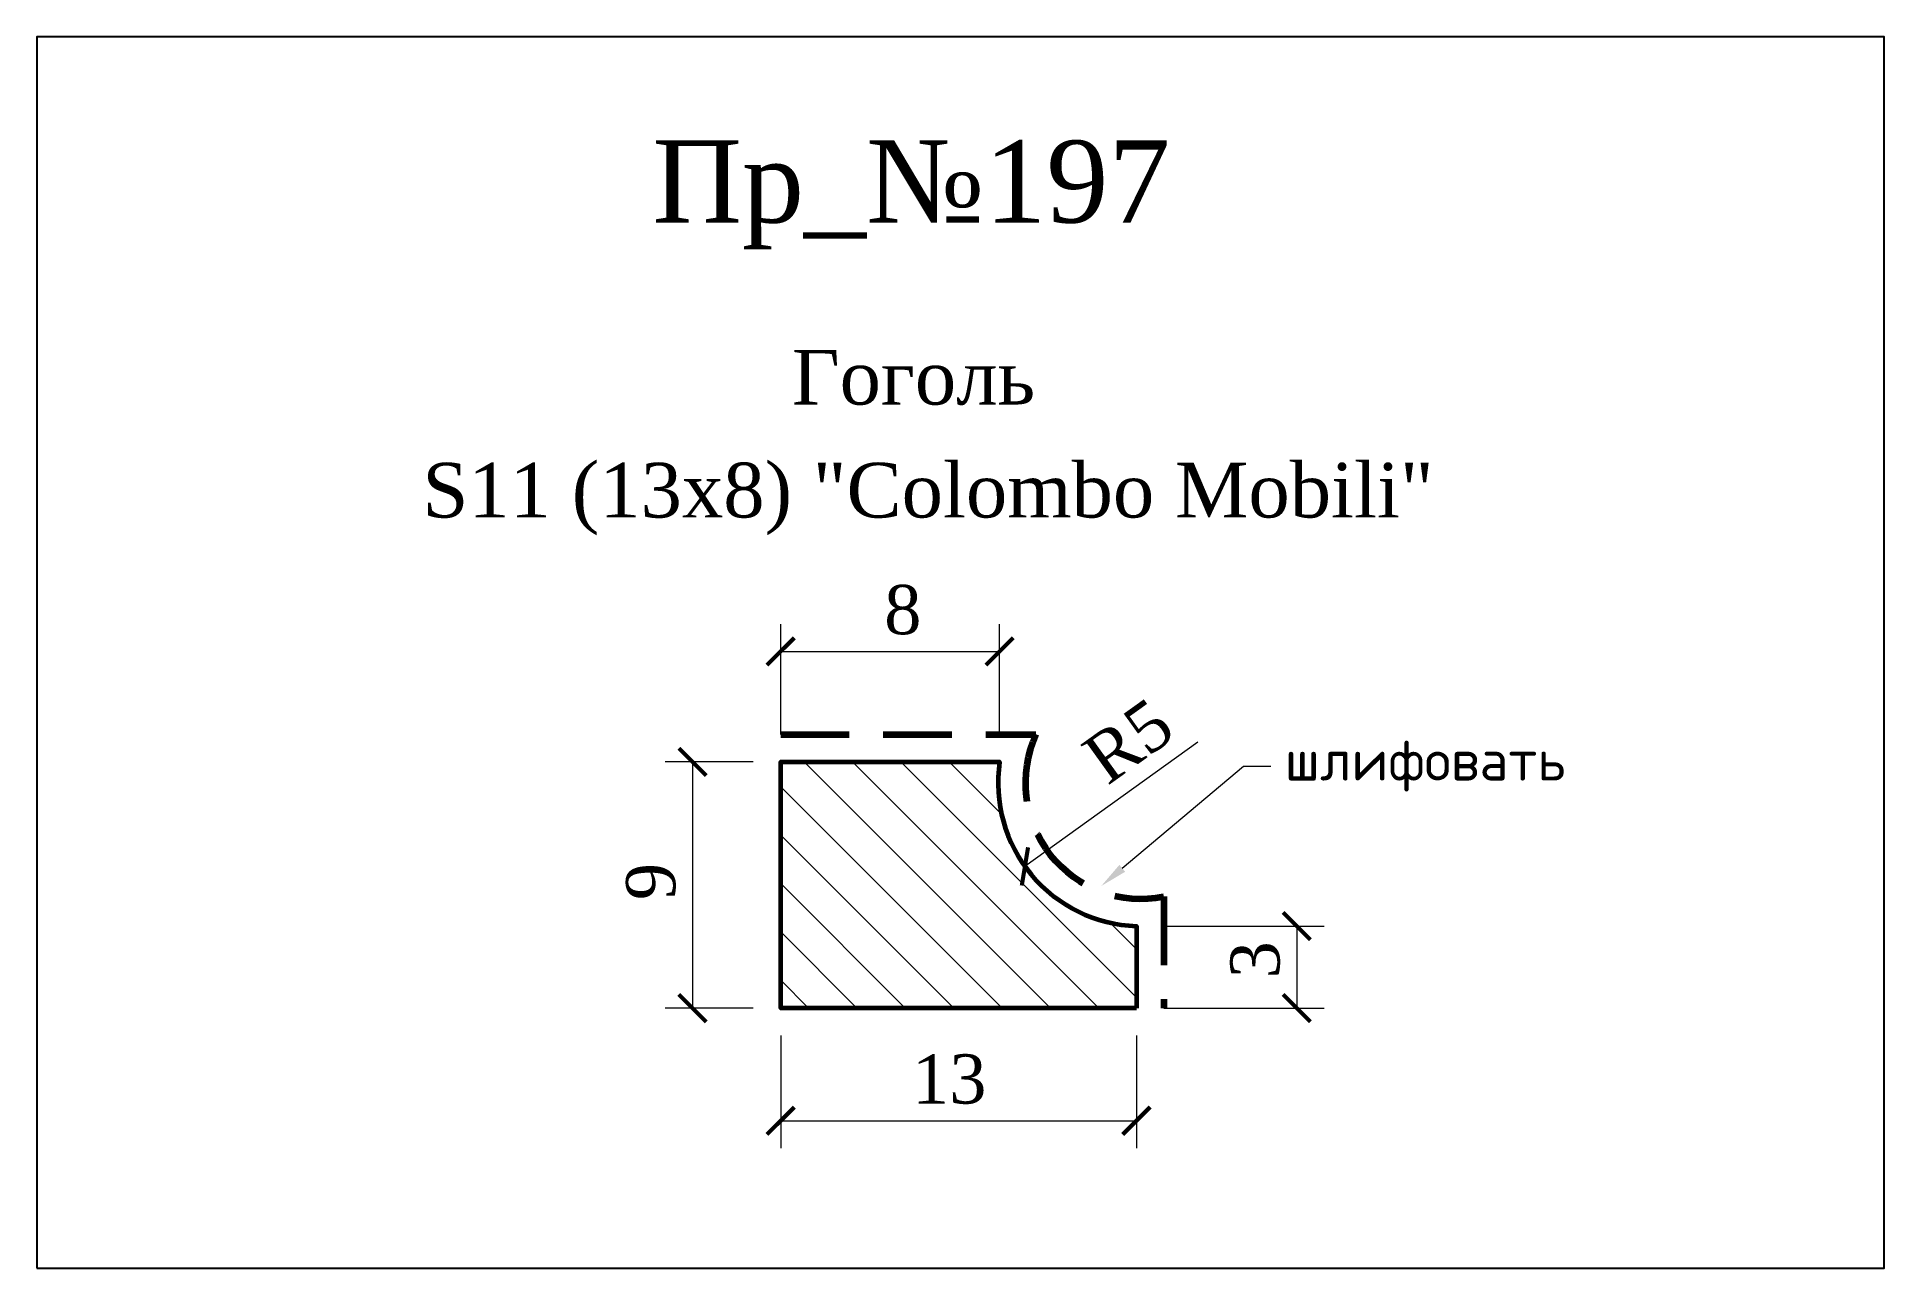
# Model space of a CAD drawing. Header units: millimetres. Extents: x 305497.3 to 305564.8, y -92231.4 to -92186.4.
import ezdxf
from ezdxf import colors
from ezdxf.entities.mleader import LeaderData, LeaderLine
from ezdxf.math import Vec2, Vec3

# ---------------------------------------------------------------- set-up
doc = ezdxf.new("R2010")
doc.units = ezdxf.units.MM
doc.header["$MEASUREMENT"] = 0
doc.linetypes.add('HIDDEN', pattern=[0.375, 0.25, -0.125])
doc.layers.add('Outside panel', color=7, linetype='Continuous', lineweight=18, true_color=0x7f5e57)
doc.layers.add('линия 50', color=1, linetype='Continuous', lineweight=211)
doc.layers.add('служебный слой РАЗМЕРЫ', color=7, linetype='Continuous', lineweight=9)
doc.layers.add('размеры в модели', color=7, linetype='Continuous')
doc.layers.add('Слой1', color=7, linetype='Continuous')
doc.styles.add('ELECT', font='times.ttf')
doc.styles.get("Standard").update_dxf_attribs({"font": 'times.ttf'})
doc.styles.add('ЕСКД профили текст', font='isocpeur.ttf')
doc.dimstyles.new('M_1', dxfattribs={"dimtxt": 1.8, "dimasz": 1, "dimexe": 1, "dimexo": 1, "dimgap": 0.6, "dimtad": 1, "dimdec": 0, "dimdsep": 46, "dimtxsty": 'Standard', "dimblk": 'ARCHTICK', "dimcen": -5, "dimclrd": 7, "dimclre": 7, "dimclrt": 7, "dimadec": 0, "dimazin": 0, "dimtfac": 1, "dimtdec": 0, "dimtmove": 0, "dimatfit": 3, "dimfxl": 1, "dimtolj": 1, "dimtzin": 0, "dimlwd": 5, "dimlwe": 5, "dimarcsym": 0})

# ---------------------------------------------------------------- blocks, each defined once
blk = doc.blocks.new('_ArchTick')
at = {"color": 0, "linetype": 'ByBlock', "const_width": 0.15}
blk.add_lwpolyline([(-0.5, -0.5), (0.5, 0.5)], dxfattribs=at)
blk = doc.blocks.new('*D6')
at = {"layer": 'Defpoints', "color": 0, "ltscale": 1000, "transparency": 16777216}
for p in [(305524.47, -92212.945), (305521.248, -92221.945), (305524.47, -92221.945)]:
    blk.add_point(p, dxfattribs=at)
at = {"layer": 'размеры в модели', "color": 7, "lineweight": 5, "ltscale": 1000, "transparency": 16777216}
for p, q in [((305523.47, -92212.945), (305520.248, -92212.945)), ((305521.248, -92212.945), (305521.248, -92221.945)), ((305523.47, -92221.945), (305520.248, -92221.945))]:
    blk.add_line(p, q, dxfattribs=at)
for p, rotation in [((305521.248, -92212.945), 90), ((305521.248, -92221.945), 270)]:
    blk.add_blockref('_ArchTick', p, dxfattribs=dict(at, rotation=rotation))
at = {"layer": 'размеры в модели', "color": 7, "ltscale": 1000, "transparency": 16777216, "insert": (305519.73, -92217.317), "char_height": 1.8, "attachment_point": 5, "rotation": 90}
blk.add_mtext('\\A1;9', dxfattribs=at)
blk = doc.blocks.new('*D5')
at = {"layer": 'Defpoints', "color": 0, "ltscale": 1000, "transparency": 16777216}
for p in [(305524.47, -92221.945), (305537.47, -92221.945), (305537.47, -92226.06)]:
    blk.add_point(p, dxfattribs=at)
at = {"layer": 'размеры в модели', "color": 7, "lineweight": 5, "ltscale": 1000, "transparency": 16777216}
for p, q in [((305524.47, -92222.945), (305524.47, -92227.06)), ((305537.47, -92222.945), (305537.47, -92227.06)), ((305524.47, -92226.06), (305537.47, -92226.06))]:
    blk.add_line(p, q, dxfattribs=at)
at = {"layer": 'размеры в модели', "color": 7, "lineweight": 5, "ltscale": 1000, "transparency": 16777216, "rotation": 180}
blk.add_blockref('_ArchTick', (305524.47, -92226.06), dxfattribs=at)
at = {"layer": 'размеры в модели', "color": 7, "lineweight": 5, "ltscale": 1000, "transparency": 16777216}
blk.add_blockref('_ArchTick', (305537.47, -92226.06), dxfattribs=at)
at = {"layer": 'размеры в модели', "color": 7, "ltscale": 1000, "transparency": 16777216, "insert": (305530.63, -92224.544), "char_height": 1.8, "attachment_point": 5}
blk.add_mtext('\\A1;13', dxfattribs=at)
blk = doc.blocks.new('*D4')
at = {"layer": 'Defpoints', "color": 0, "ltscale": 1000, "transparency": 16777216}
for p in [(305537.47, -92218.945), (305537.47, -92221.945), (305543.329, -92221.945)]:
    blk.add_point(p, dxfattribs=at)
at = {"layer": 'размеры в модели', "color": 7, "lineweight": 5, "ltscale": 1000, "transparency": 16777216}
for p, q in [((305538.47, -92218.945), (305544.329, -92218.945)), ((305543.329, -92218.945), (305543.329, -92221.945)), ((305538.47, -92221.945), (305544.329, -92221.945))]:
    blk.add_line(p, q, dxfattribs=at)
for p, rotation in [((305543.329, -92218.945), 90), ((305543.329, -92221.945), 270)]:
    blk.add_blockref('_ArchTick', p, dxfattribs=dict(at, rotation=rotation))
at = {"layer": 'размеры в модели', "color": 7, "ltscale": 1000, "transparency": 16777216, "insert": (305541.813, -92220.178), "char_height": 1.8, "attachment_point": 5, "rotation": 90}
blk.add_mtext('\\A1;3', dxfattribs=at)
blk = doc.blocks.new('*D3')
at = {"layer": 'Defpoints', "color": 0, "ltscale": 1000, "transparency": 16777216}
for p in [(305532.47, -92208.905), (305524.47, -92212.945), (305532.47, -92212.945)]:
    blk.add_point(p, dxfattribs=at)
at = {"layer": 'размеры в модели', "color": 7, "lineweight": 5, "ltscale": 1000, "transparency": 16777216}
for p, q in [((305524.47, -92211.945), (305524.47, -92207.905)), ((305532.47, -92211.945), (305532.47, -92207.905)), ((305524.47, -92208.905), (305532.47, -92208.905))]:
    blk.add_line(p, q, dxfattribs=at)
at = {"layer": 'размеры в модели', "color": 7, "lineweight": 5, "ltscale": 1000, "transparency": 16777216, "rotation": 180}
blk.add_blockref('_ArchTick', (305524.47, -92208.905), dxfattribs=at)
at = {"layer": 'размеры в модели', "color": 7, "lineweight": 5, "ltscale": 1000, "transparency": 16777216}
blk.add_blockref('_ArchTick', (305532.47, -92208.905), dxfattribs=at)
at = {"layer": 'размеры в модели', "color": 7, "ltscale": 1000, "transparency": 16777216, "insert": (305528.933, -92207.39), "char_height": 1.8, "attachment_point": 5}
blk.add_mtext('\\A1;8', dxfattribs=at)
blk = doc.blocks.new('*D2')
at = {"layer": 'Defpoints', "color": 0, "ltscale": 1000, "transparency": 16777216}
for p in [(305537.651, -92213.711), (305533.396, -92216.764)]:
    blk.add_point(p, dxfattribs=at)
at = {"layer": 'размеры в модели', "color": 7, "lineweight": 5, "ltscale": 1000, "transparency": 16777216}
blk.add_line((305539.72, -92212.226), (305533.396, -92216.764), dxfattribs=at)
at = {"layer": 'размеры в модели', "color": 7, "lineweight": 5, "ltscale": 1000, "transparency": 16777216, "rotation": 215.6655862840145}
blk.add_blockref('_ArchTick', (305533.396, -92216.764), dxfattribs=at)
at = {"layer": 'размеры в модели', "color": 7, "ltscale": 1000, "transparency": 16777216, "insert": (305537.178, -92212.185), "char_height": 1.8, "attachment_point": 5, "rotation": 35.66559}
blk.add_mtext('\\A1;R5', dxfattribs=at)

msp = doc.modelspace()

# ---------------------------------------------------------------- hatches: boundary and pattern name
at = {"layer": 'Outside panel', "ltscale": 1000}
h = msp.add_hatch(dxfattribs=at)
h.set_pattern_fill('ANSI31', color=256, scale=10, angle=90)
h.set_pattern_definition([(135, (-5191.4313, 4849.7309), (-0.8838834765, -0.8838834765), [])])
edge = h.paths.add_edge_path()
edge.add_line((305537.47, -92221.945), (305524.47, -92221.945))
edge.add_line((305524.47, -92221.945), (305524.47, -92212.945))
edge.add_line((305524.47, -92212.945), (305532.47, -92212.945))
edge.add_arc((305537.651, -92213.711), 5.237, 171.59255, 268.01859)
edge.add_line((305537.47, -92218.945), (305537.47, -92221.945))

# ---------------------------------------------------------------- linework, layer by layer
at = {"color": 6, "ltscale": 1000}
msp.add_lwpolyline([(305497.291, -92231.445), (305564.791, -92231.445), (305564.791, -92186.445), (305497.291, -92186.445)], close=True, dxfattribs=at)
at = {"layer": 'линия 50', "color": 1, "linetype": 'HIDDEN', "ltscale": 10, "true_color": 0xff0909}
msp.add_lwpolyline([(305524.47, -92211.945), (305533.799, -92211.945, 0.611423), (305538.47, -92217.868), (305538.47, -92221.945)], format="xyb", dxfattribs=at)
at = {"layer": 'Слой1', "linetype": 'Continuous', "lineweight": 60}
msp.add_lwpolyline([(305537.47, -92221.945), (305524.47, -92221.945), (305524.47, -92212.945), (305532.47, -92212.945, 0.447458), (305537.47, -92218.945)], format="xyb", close=True, dxfattribs=at)

# ---------------------------------------------------------------- texts
at = {"color": 5, "ltscale": 1000, "style": 'ELECT'}
msp.add_text('Пр_№197', height=3, dxfattribs=at).set_placement((305519.786, -92193.228))
at = {"color": 7, "ltscale": 1000, "style": 'ELECT'}
msp.add_text('Гоголь', height=2, dxfattribs=at).set_placement((305524.878, -92199.883))
at = {"color": 7, "ltscale": 1000, "insert": (305511.378, -92202.01), "char_height": 2, "width": 129.67333, "attachment_point": 1, "line_spacing_factor": 1.5, "style": 'ELECT'}
msp.add_mtext('S11 (13x8) "Colombo Mobili"', dxfattribs=at)

# ---------------------------------------------------------------- dimensions: what is measured, and where the dimension line sits
at = {"layer": 'размеры в модели', "color": 5, "ltscale": 1000}
for base, p1, p2, picture, middle in [((305532.47, -92208.905), (305524.47, -92212.945), (305532.47, -92212.945), '*D3', (305528.933, -92208.905)), ((305537.47, -92226.06), (305524.47, -92221.945), (305537.47, -92221.945), '*D5', (305530.63, -92226.06))]:
    dim = msp.add_linear_dim(base=base, p1=p1, p2=p2, dimstyle='M_1', dxfattribs=at)
    dim.commit()
    dim.dimension.update_dxf_attribs({"geometry": picture, "text_midpoint": middle, "dimtype": 128})
dim = msp.add_radius_dim(center=(305537.651, -92213.711), mpoint=(305533.396, -92216.764), dimstyle='M_1', dxfattribs=at)
dim.commit()
dim.dimension.update_dxf_attribs({"geometry": '*D2', "text_midpoint": (305538.062, -92213.416), "dimtype": 132})
for base, p1, p2, picture, middle in [((305521.248, -92221.945), (305524.47, -92212.945), (305524.47, -92221.945), '*D6', (305521.248, -92217.317)), ((305543.329, -92221.945), (305537.47, -92218.945), (305537.47, -92221.945), '*D4', (305543.329, -92220.178))]:
    dim = msp.add_linear_dim(base=base, p1=p1, p2=p2, angle=90, dimstyle='M_1', dxfattribs=at)
    dim.commit()
    dim.dimension.update_dxf_attribs({"geometry": picture, "text_midpoint": middle, "dimtype": 128})

# ---------------------------------------------------------------- leaders
at = {"layer": 'служебный слой РАЗМЕРЫ'}
ml = msp.add_multileader_mtext('Standard', dxfattribs=at)
ml.set_content('\\A1;шлифовать', color=256, style='ЕСКД профили текст')
ml.set_leader_properties(color=256, linetype='ByLayer', lineweight=-1)
ml.build(insert=Vec2(0, 0))
ml.multileader.update_dxf_attribs({"dogleg_length": 1, "arrow_head_size": 1})
ctx = ml.context
ctx.base_point, ctx.char_height, ctx.arrow_head_size, ctx.landing_gap_size, ctx.plane_origin = Vec3(305542.386, -92213.1), 1.5, 1, 0.5, Vec3(305561.421, -92182.245)
notes = []
notes.append((ctx, [(1, (1, 1, 0), (305541.386, -92213.1), (1, 0), 1, [(0, [(305536.188, -92217.478)], 0, [])])]))
ctx.mtext.insert, ctx.mtext.flow_direction = Vec3(305542.886, -92212.125), 5
for ctx, leaders in notes:
    for number, flags, end, landing, length, lines in leaders:
        leader = LeaderData()
        leader.index, (leader.has_last_leader_line, leader.has_dogleg_vector, leader.attachment_direction) = number, flags
        leader.last_leader_point, leader.dogleg_vector, leader.dogleg_length = Vec3(end), Vec3(landing), length
        for number, points, colour, breaks in lines:
            line = LeaderLine()
            line.index, line.vertices, line.color, line.breaks = number, Vec3.list(points), colors.encode_raw_color(colour), breaks
            leader.lines.append(line)
        ctx.leaders.append(leader)

doc.saveas('drawing.dxf')
